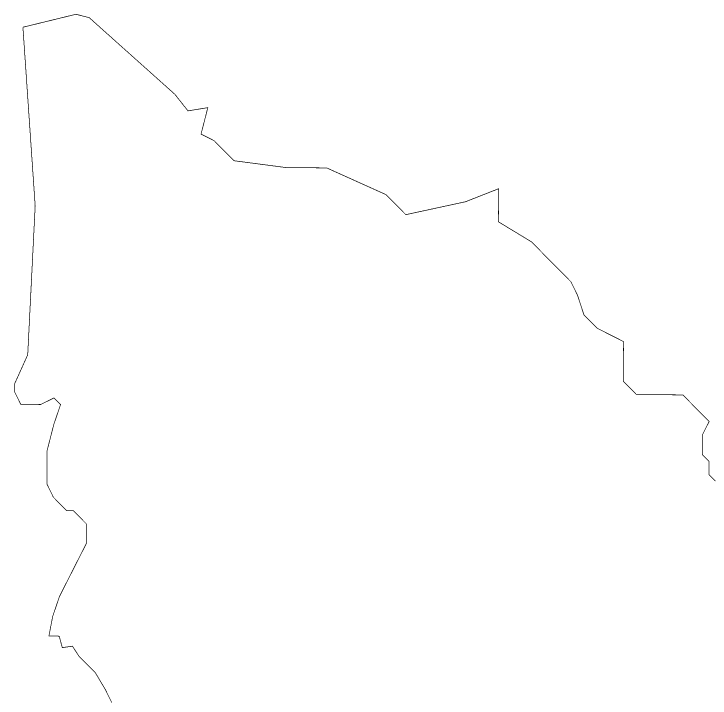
# Model space of a CAD drawing. Header units: metres. Extents: x 310954 to 315626, y 1906312 to 1910743.
# Drawn here: x 311402 to 313436, y 1908744 to 1910743 of the extents above; entities that cross this region are included whole.
import ezdxf

# ---------------------------------------------------------------- set-up
doc = ezdxf.new("R2010")
doc.units = ezdxf.units.M

msp = doc.modelspace()

# ---------------------------------------------------------------- linework, layer by layer
at = {"color": 6, "const_width": 2, "flags": 128}
for points in [[(311428.5, 1910704), (311583.4, 1910741.8), (311622.1, 1910732), (311872.2, 1910508.1), (311910.6, 1910459.6), (311968.6, 1910469), (311948.8, 1910391.7), (311987.4, 1910372.2), (312045.1, 1910313.9), (312199.6, 1910293.6), (312315.6, 1910293), (312489.3, 1910214.7), (312546.9, 1910156.3), (312721.1, 1910194), (312818, 1910232.1), (312817.5, 1910135.4), (312913.9, 1910076.9), (313029.2, 1909960.2), (313048.3, 1909921.4), (313067.3, 1909863.3), (313105.8, 1909824.5), (313182.9, 1909785.4), (313182.2, 1909669.4), (313220.6, 1909630.5), (313356, 1909629.7), (313432.9, 1909551.9), (313413.4, 1909513.4), (313413, 1909455.4), (313432.2, 1909435.9), (313432.2, 1909397), (313451.3, 1909377.8)], [(311688.1, 1908730.4), (311669, 1908769.1), (311640.2, 1908817.6), (311592.2, 1908866.2), (311573, 1908895.4), (311543.5, 1908891.2), (311534.5, 1908924.6), (311504.5, 1908925.5), (311515.5, 1908982.7), (311535.2, 1909040.6), (311613.4, 1909194.8), (311613.7, 1909252.9), (311575.2, 1909291.7), (311555.9, 1909291.8), (311517.5, 1909330.7), (311498.4, 1909369.5), (311498.4, 1909464.1), (311518.7, 1909543.4), (311538.4, 1909601.3), (311519.1, 1909620.8), (311480.3, 1909601.6), (311422.3, 1909601.9), (311403.2, 1909640.7), (311403.3, 1909660), (311442.5, 1909746.9), (311464.3, 1910181.8), (311428.5, 1910704)]]:
    msp.add_lwpolyline(points, dxfattribs=at)

doc.saveas('drawing.dxf')
